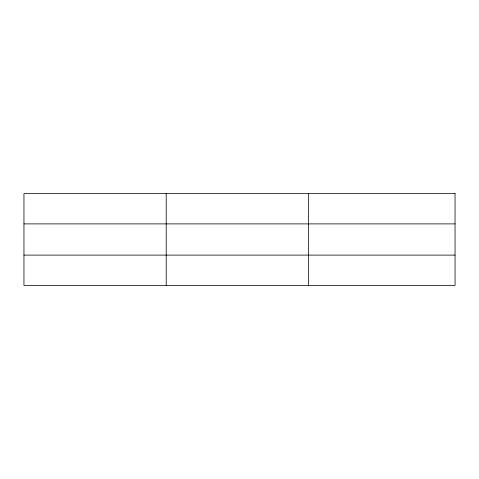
<?xml version="1.0" encoding="UTF-8"?>
<svg xmlns="http://www.w3.org/2000/svg" width="479" height="479" viewBox="0 0 479 479"><rect width="100%" height="100%" fill="white"/><g stroke="black" fill="none" stroke-linecap="round" stroke-linejoin="round"><path stroke-width="0.72" d="M166.213 193.588L166.213 285.412M308.476 193.588L308.476 285.412M23.95 223.891L455.05 223.891M23.95 255.109L455.05 255.109M455.05 193.588L455.05 285.412L23.95 285.412L23.95 193.588L455.05 193.588"/></g></svg>
